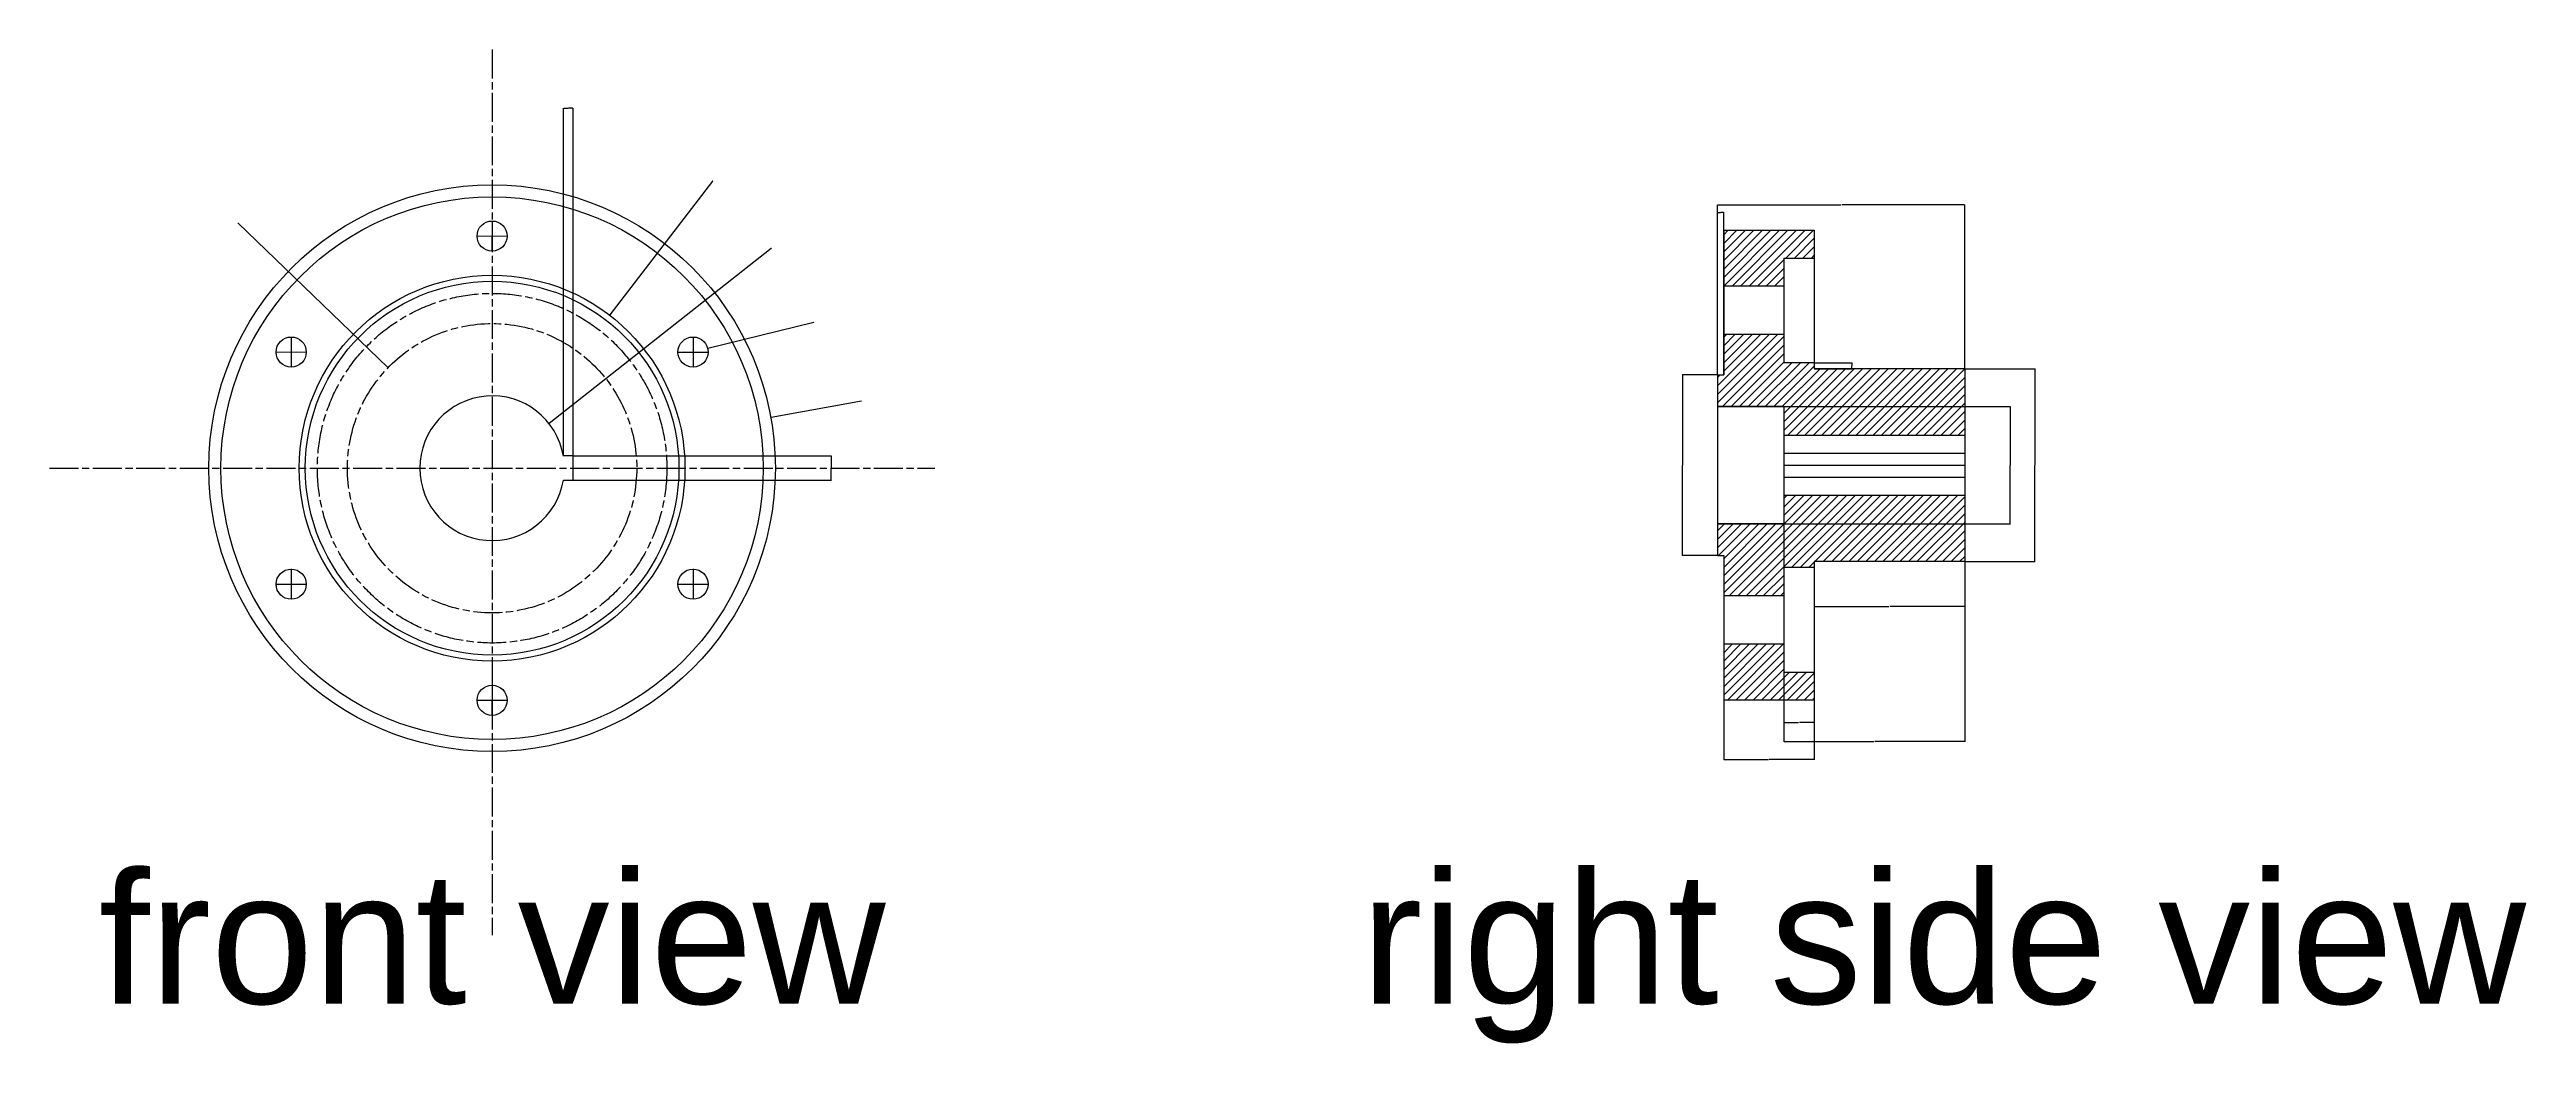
# Model space of a CAD drawing. Header units: millimetres. Extents: x -58261 to 1489, y -473 to 5897.
# Drawn here: x -566 to 1489, y -473 to 352 of the extents above; entities outside this region: 1.
import ezdxf

# ---------------------------------------------------------------- set-up
doc = ezdxf.new("R2010")
doc.units = ezdxf.units.MM
doc.header["$MEASUREMENT"] = 0
doc.linetypes.add('ACAD_ISO08W100', pattern=[36, 24, -3, 6, -3])
doc.styles.get("Standard").update_dxf_attribs({"font": 'arial.ttf'})
doc.dimstyles.get("Standard").update_dxf_attribs({"dimtxt": 0.18, "dimasz": 0.18, "dimexe": 0.18, "dimexo": 0.0625, "dimgap": 0.09, "dimtad": 0, "dimtih": 1, "dimtoh": 1, "dimdec": 0, "dimzin": 0, "dimdsep": 46, "dimlunit": 3, "dimtxsty": 'Standard', "dimcen": 0.09, "dimadec": 0, "dimazin": 0, "dimtfac": 1, "dimtdec": 0, "dimtofl": 0, "dimtmove": 0, "dimatfit": 3, "dimfxl": 1, "dimtolj": 1, "dimtzin": 0, "dimarcsym": 0})
pattern_1 = [(45, (-18.237, 0), (-3.535534, 3.535534), [])]

# ---------------------------------------------------------------- blocks, each defined once
blk = doc.blocks.new('*D1')
at = {"color": 0, "lineweight": -2, "transparency": 16777216}
for p, q in [((107.9, 60.1), (32.8, 46.5)), ((-198.7, 4.5), (-198.5, 4.5)), ((-198.6, 4.4), (-198.6, 4.6))]:
    blk.add_line(p, q, dxfattribs=at)
at = {"color": 0, "transparency": 16777216}
blk.add_solid([(32.8, 46.5), (32.8, 46.5), (32.7, 46.4)], dxfattribs=at)
at = {"layer": 'Defpoints', "color": 0, "transparency": 16777216}
for p in [(32.7, 46.4), (-198.6, 4.5)]:
    blk.add_point(p, dxfattribs=at)
at = {"color": 0, "transparency": 16777216, "insert": (108.4, 60.1), "char_height": 0.18, "attachment_point": 5}
blk.add_mtext('\\A1;R19\'-7"', dxfattribs=at)
blk = doc.blocks.new('*D2')
at = {"color": 0, "lineweight": -2, "transparency": 16777216}
for p, q in [((32.9, 186.7), (-151.3, 41.7)), ((33.1, 186.7), (32.9, 186.7)), ((-198.7, 4.5), (-198.5, 4.5)), ((-198.6, 4.4), (-198.6, 4.6))]:
    blk.add_line(p, q, dxfattribs=at)
at = {"color": 0, "transparency": 16777216}
blk.add_solid([(-151.3, 41.8), (-151.3, 41.7), (-151.4, 41.6)], dxfattribs=at)
at = {"layer": 'Defpoints', "color": 0, "transparency": 16777216}
for p in [(-151.4, 41.6), (-198.6, 4.5)]:
    blk.add_point(p, dxfattribs=at)
at = {"color": 0, "transparency": 16777216, "insert": (33.4, 186.7), "char_height": 0.18, "attachment_point": 5}
blk.add_mtext("\\A1;R5'", dxfattribs=at)
blk = doc.blocks.new('*D3')
at = {"color": 0, "lineweight": -2, "transparency": 16777216}
for p, q in [((68.2, 125.3), (-19.5, 103.8)), ((-31.9, 100.7), (-31.9, 100.9)), ((-31.9, 100.8), (-31.8, 100.8))]:
    blk.add_line(p, q, dxfattribs=at)
at = {"color": 0, "transparency": 16777216}
blk.add_solid([(-19.5, 103.8), (-19.5, 103.8), (-19.7, 103.7)], dxfattribs=at)
at = {"layer": 'Defpoints', "color": 0, "transparency": 16777216}
for p in [(-19.7, 103.7), (-31.9, 100.8)]:
    blk.add_point(p, dxfattribs=at)
at = {"color": 0, "transparency": 16777216, "insert": (68.6, 125.3), "char_height": 0.18, "attachment_point": 5}
blk.add_mtext('\\A1;R1\'-1"', dxfattribs=at)
blk = doc.blocks.new('*D4')
at = {"color": 0, "lineweight": -2, "transparency": 16777216}
for p, q in [((-15.7, 242.6), (-101, 131.6)), ((-15.6, 242.6), (-15.7, 242.6)), ((-198.7, 4.5), (-198.5, 4.5)), ((-198.6, 4.4), (-198.6, 4.6))]:
    blk.add_line(p, q, dxfattribs=at)
at = {"color": 0, "transparency": 16777216}
blk.add_solid([(-101, 131.6), (-101, 131.5), (-101.1, 131.4)], dxfattribs=at)
at = {"layer": 'Defpoints', "color": 0, "transparency": 16777216}
for p in [(-101.1, 131.4), (-198.6, 4.5)]:
    blk.add_point(p, dxfattribs=at)
at = {"color": 0, "transparency": 16777216, "insert": (-15.1, 242.6), "char_height": 0.18, "attachment_point": 5}
blk.add_mtext('\\A1;R13\'-4"', dxfattribs=at)
blk = doc.blocks.new('*D5')
at = {"color": 0, "lineweight": -2, "transparency": 16777216}
for p, q in [((-409.5, 207.7), (-409.3, 207.7)), ((-409.3, 207.7), (-285.1, 87.9)), ((-198.7, 4.5), (-198.5, 4.5)), ((-198.6, 4.4), (-198.6, 4.6))]:
    blk.add_line(p, q, dxfattribs=at)
at = {"color": 0, "transparency": 16777216}
blk.add_solid([(-285.1, 88), (-285.1, 87.9), (-285, 87.8)], dxfattribs=at)
at = {"layer": 'Defpoints', "color": 0, "transparency": 16777216}
for p in [(-285, 87.8), (-198.6, 4.5)]:
    blk.add_point(p, dxfattribs=at)
at = {"color": 0, "transparency": 16777216, "insert": (-409.8, 207.7), "char_height": 0.18, "attachment_point": 5}
blk.add_mtext("\\A1;R10'", dxfattribs=at)
blk = doc.blocks.new('*D6')
at = {"color": 0, "lineweight": -2, "transparency": 16777216}
for p, q in [((818.2, 82), (818.2, 222.9)), ((818.4, 222.8), (920.3, 222.8)), ((1023, 222.8), (921.1, 222.8)), ((1023.2, 87), (1023.2, 222.9))]:
    blk.add_line(p, q, dxfattribs=at)
at = {"color": 0, "transparency": 16777216}
for points in [[(818.4, 222.8), (818.4, 222.7), (818.2, 222.8)], [(1023, 222.8), (1023, 222.7), (1023.2, 222.8)]]:
    blk.add_solid(points, dxfattribs=at)
at = {"layer": 'Defpoints', "color": 0, "transparency": 16777216}
for p in [(1023.2, 222.8), (1023.2, 87), (818.2, 82)]:
    blk.add_point(p, dxfattribs=at)
at = {"color": 0, "transparency": 16777216, "insert": (920.7, 222.8), "char_height": 0.18, "attachment_point": 5}
blk.add_mtext('\\A1;17\'-1"', dxfattribs=at)
blk = doc.blocks.new('*D7')
at = {"color": 0, "lineweight": -2, "transparency": 16777216}
for p, q in [((818.2, 82), (818.2, 216.9)), ((818.4, 216.7), (820.5, 216.7)), ((823, 216.7), (820.9, 216.7)), ((823.2, 82), (823.2, 216.9))]:
    blk.add_line(p, q, dxfattribs=at)
at = {"color": 0, "transparency": 16777216}
for points in [[(818.4, 216.7), (818.4, 216.7), (818.2, 216.7)], [(823, 216.7), (823, 216.7), (823.2, 216.7)]]:
    blk.add_solid(points, dxfattribs=at)
at = {"layer": 'Defpoints', "color": 0, "transparency": 16777216}
for p in [(818.2, 216.7), (818.2, 82), (823.2, 82)]:
    blk.add_point(p, dxfattribs=at)
at = {"color": 0, "transparency": 16777216, "insert": (820.7, 216.7), "char_height": 0.18, "attachment_point": 5}
blk.add_mtext('\\A1;5"', dxfattribs=at)
blk = doc.blocks.new('*D8')
at = {"color": 0, "lineweight": -2, "transparency": 16777216}
for p, q in [((898.3, 92), (929.8, 92)), ((898.3, 87), (929.8, 87)), ((929.6, 91.8), (929.6, 89.6)), ((929.6, 87.1), (929.6, 89.3))]:
    blk.add_line(p, q, dxfattribs=at)
at = {"color": 0, "transparency": 16777216}
for points in [[(929.6, 91.8), (929.7, 91.8), (929.6, 92)], [(929.6, 87.1), (929.7, 87.1), (929.6, 87)]]:
    blk.add_solid(points, dxfattribs=at)
at = {"layer": 'Defpoints', "color": 0, "transparency": 16777216}
for p in [(898.2, 92), (898.2, 87), (929.6, 87)]:
    blk.add_point(p, dxfattribs=at)
at = {"color": 0, "transparency": 16777216, "insert": (929.6, 89.5), "char_height": 0.18, "attachment_point": 5}
blk.add_mtext('\\A1;5"', dxfattribs=at)
blk = doc.blocks.new('*D9')
at = {"color": 0, "lineweight": -2, "transparency": 16777216}
for p, q in [((873.2, -18.1), (873.2, -222.4)), ((1023.2, -18.1), (1023.2, -222.4)), ((873.4, -222.2), (947.8, -222.2)), ((1023, -222.2), (948.6, -222.2))]:
    blk.add_line(p, q, dxfattribs=at)
at = {"color": 0, "transparency": 16777216}
for points in [[(873.4, -222.2), (873.4, -222.3), (873.2, -222.2)], [(1023, -222.2), (1023, -222.3), (1023.2, -222.2)]]:
    blk.add_solid(points, dxfattribs=at)
at = {"layer": 'Defpoints', "color": 0, "transparency": 16777216}
for p in [(873.2, -18), (1023.2, -18), (1023.2, -222.2)]:
    blk.add_point(p, dxfattribs=at)
at = {"color": 0, "transparency": 16777216, "insert": (948.2, -222.2), "char_height": 0.18, "attachment_point": 5}
blk.add_mtext('\\A1;12\'-6"', dxfattribs=at)
blk = doc.blocks.new('*D10')
at = {"color": 0, "lineweight": -2, "transparency": 16777216}
for p, q in [((818.3, 55.6), (1061.1, 55.6)), ((1061, 55.5), (1061, 7.1)), ((1061, -41.5), (1061, 6.8)), ((818.3, -41.7), (1061.1, -41.7))]:
    blk.add_line(p, q, dxfattribs=at)
at = {"color": 0, "transparency": 16777216}
for points in [[(1060.9, 55.5), (1061, 55.5), (1061, 55.6)], [(1060.9, -41.5), (1061, -41.5), (1061, -41.7)]]:
    blk.add_solid(points, dxfattribs=at)
at = {"layer": 'Defpoints', "color": 0, "transparency": 16777216}
for p in [(818.2, 55.6), (818.2, -41.7), (1061, -41.7)]:
    blk.add_point(p, dxfattribs=at)
at = {"color": 0, "transparency": 16777216, "insert": (1061, 7), "char_height": 0.18, "attachment_point": 5}
blk.add_mtext('\\A1;8\'-1"', dxfattribs=at)
blk = doc.blocks.new('*D11')
at = {"color": 0, "lineweight": -2, "transparency": 16777216}
for p, q in [((1023.3, 87), (1081.6, 87)), ((1081.4, 86.8), (1081.4, 7.1)), ((1081.4, -72.9), (1081.4, 6.8)), ((1023.3, -73), (1081.6, -73))]:
    blk.add_line(p, q, dxfattribs=at)
at = {"color": 0, "transparency": 16777216}
for points in [[(1081.4, 86.8), (1081.4, 86.8), (1081.4, 87)], [(1081.4, -72.9), (1081.4, -72.9), (1081.4, -73)]]:
    blk.add_solid(points, dxfattribs=at)
at = {"layer": 'Defpoints', "color": 0, "transparency": 16777216}
for p in [(1023.2, 87), (1023.2, -73), (1081.4, -73)]:
    blk.add_point(p, dxfattribs=at)
at = {"color": 0, "transparency": 16777216, "insert": (1081.4, 7), "char_height": 0.18, "attachment_point": 5}
blk.add_mtext('\\A1;13\'-4"', dxfattribs=at)
blk = doc.blocks.new('*D12')
at = {"color": 0, "lineweight": -2, "transparency": 16777216}
for p, q in [((873.2, -164.9), (873.2, -206.6)), ((898.2, -164.9), (898.2, -206.6)), ((873.4, -206.4), (885.4, -206.4)), ((898, -206.4), (886, -206.4))]:
    blk.add_line(p, q, dxfattribs=at)
at = {"color": 0, "transparency": 16777216}
for points in [[(873.4, -206.4), (873.4, -206.5), (873.2, -206.4)], [(898, -206.4), (898, -206.5), (898.2, -206.4)]]:
    blk.add_solid(points, dxfattribs=at)
at = {"layer": 'Defpoints', "color": 0, "transparency": 16777216}
for p in [(873.2, -164.9), (898.2, -164.9), (898.2, -206.4)]:
    blk.add_point(p, dxfattribs=at)
at = {"color": 0, "transparency": 16777216, "insert": (885.7, -206.4), "char_height": 0.18, "attachment_point": 5}
blk.add_mtext('\\A1;2\'-1"', dxfattribs=at)
blk = doc.blocks.new('*D13')
at = {"color": 0, "lineweight": -2, "transparency": 16777216}
for p, q in [((823.2, -187.9), (823.2, -237.3)), ((898.2, -187.9), (898.2, -237.3)), ((823.4, -237.1), (860.4, -237.1)), ((898, -237.1), (861, -237.1))]:
    blk.add_line(p, q, dxfattribs=at)
at = {"color": 0, "transparency": 16777216}
for points in [[(823.4, -237.1), (823.4, -237.2), (823.2, -237.1)], [(898, -237.1), (898, -237.2), (898.2, -237.1)]]:
    blk.add_solid(points, dxfattribs=at)
at = {"layer": 'Defpoints', "color": 0, "transparency": 16777216}
for p in [(823.2, -187.8), (898.2, -187.8), (898.2, -237.1)]:
    blk.add_point(p, dxfattribs=at)
at = {"color": 0, "transparency": 16777216, "insert": (860.7, -237.1), "char_height": 0.18, "attachment_point": 5}
blk.add_mtext('\\A1;6\'-3"', dxfattribs=at)
blk = doc.blocks.new('*D14')
at = {"color": 0, "lineweight": -2, "transparency": 16777216}
for p, q in [((898.2, -73.1), (898.2, -110.5)), ((1023.2, -73.1), (1023.2, -110.5)), ((898.4, -110.3), (960.3, -110.3)), ((1023, -110.3), (961.1, -110.3))]:
    blk.add_line(p, q, dxfattribs=at)
at = {"color": 0, "transparency": 16777216}
for points in [[(898.4, -110.3), (898.4, -110.3), (898.2, -110.3)], [(1023, -110.3), (1023, -110.3), (1023.2, -110.3)]]:
    blk.add_solid(points, dxfattribs=at)
at = {"layer": 'Defpoints', "color": 0, "transparency": 16777216}
for p in [(898.2, -73), (1023.2, -73), (1023.2, -110.3)]:
    blk.add_point(p, dxfattribs=at)
at = {"color": 0, "transparency": 16777216, "insert": (960.7, -110.3), "char_height": 0.18, "attachment_point": 5}
blk.add_mtext('\\A1;10\'-5"', dxfattribs=at)
blk = doc.blocks.new('*D15')
at = {"color": 0, "lineweight": -2, "transparency": 16777216}
for p, q in [((818.1, 82), (788.8, 82)), ((788.9, 81.8), (788.9, 7.1)), ((788.9, -67.9), (788.9, 6.8)), ((818.1, -68), (788.8, -68))]:
    blk.add_line(p, q, dxfattribs=at)
at = {"color": 0, "transparency": 16777216}
for points in [[(788.9, 81.8), (789, 81.8), (788.9, 82)], [(788.9, -67.9), (789, -67.9), (788.9, -68)]]:
    blk.add_solid(points, dxfattribs=at)
at = {"layer": 'Defpoints', "color": 0, "transparency": 16777216}
for p in [(818.2, 82), (788.9, -68), (818.2, -68)]:
    blk.add_point(p, dxfattribs=at)
at = {"color": 0, "transparency": 16777216, "insert": (788.9, 7), "char_height": 0.18, "attachment_point": 5}
blk.add_mtext('\\A1;12\'-6"', dxfattribs=at)
blk = doc.blocks.new('*D16')
at = {"color": 0, "lineweight": -2, "transparency": 16777216}
for p, q in [((-131.3, 14.7), (83, 14.7)), ((82.8, 14.5), (82.8, 4.8)), ((82.8, -5.2), (82.8, 4.5)), ((-131.3, -5.3), (83, -5.3))]:
    blk.add_line(p, q, dxfattribs=at)
at = {"color": 0, "transparency": 16777216}
for points in [[(82.8, 14.5), (82.9, 14.5), (82.8, 14.7)], [(82.8, -5.2), (82.9, -5.2), (82.8, -5.3)]]:
    blk.add_solid(points, dxfattribs=at)
at = {"layer": 'Defpoints', "color": 0, "transparency": 16777216}
for p in [(-131.4, 14.7), (-131.4, -5.3), (82.8, -5.3)]:
    blk.add_point(p, dxfattribs=at)
at = {"color": 0, "transparency": 16777216, "insert": (82.8, 4.7), "char_height": 0.18, "attachment_point": 5}
blk.add_mtext('\\A1;1\'-8"', dxfattribs=at)
blk = doc.blocks.new('*D17')
at = {"color": 0, "lineweight": -2, "transparency": 16777216}
for p, q in [((-139.4, 14.4), (-139.4, 303.2)), ((-139.2, 303.1), (-135.6, 303.1)), ((-131.6, 303.1), (-135.2, 303.1)), ((-131.4, 14.7), (-131.4, 303.2))]:
    blk.add_line(p, q, dxfattribs=at)
at = {"color": 0, "transparency": 16777216}
for points in [[(-139.2, 303.1), (-139.2, 303), (-139.4, 303.1)], [(-131.6, 303.1), (-131.6, 303), (-131.4, 303.1)]]:
    blk.add_solid(points, dxfattribs=at)
at = {"layer": 'Defpoints', "color": 0, "transparency": 16777216}
for p in [(-131.4, 303.1), (-139.4, 14.4), (-131.4, 14.7)]:
    blk.add_point(p, dxfattribs=at)
at = {"color": 0, "transparency": 16777216, "insert": (-135.4, 303.1), "char_height": 0.18, "attachment_point": 5}
blk.add_mtext('\\A1;8"', dxfattribs=at)

msp = doc.modelspace()

# ---------------------------------------------------------------- hatches: boundary and pattern name
h = msp.add_hatch()
h.set_pattern_fill('ANSI31', color=256, scale=40)
h.set_pattern_definition(pattern_1)
h.paths.add_polyline_path([(873.2, 155.4), (873.2, 178.8), (898.2, 178.8), (898.2, 201.8), (823.2, 201.8), (823.2, 155.4)])
h = msp.add_hatch()
h.set_pattern_fill('ANSI31', color=256, scale=40)
h.set_pattern_definition(pattern_1)
h.paths.add_polyline_path([(898.2, 87), (898.2, 92), (873.2, 92), (873.2, 115.4), (823.2, 115.4), (823.2, 82), (818.2, 82), (818.2, 55.6), (873.2, 55.6), (873.2, 32), (1023.2, 32), (1023.2, 87)])
h.paths.add_polyline_path([(873.2, -18), (873.2, -41.7), (818.2, -41.7), (818.2, -68), (823.2, -68), (823.2, -101.5), (873.2, -101.5), (873.2, -78), (898.2, -78), (898.2, -73), (1023.2, -73), (1023.2, -18)])
h.paths.add_polyline_path([(898.2, -187.8), (898.2, -164.9), (873.2, -164.9), (873.2, -141.5), (823.2, -141.5), (823.2, -187.8)])

# ---------------------------------------------------------------- linework, layer by layer
at = {"color": 242, "linetype": 'ACAD_ISO08W100', "true_color": 0xcd2027}
for p, q in [((-198.6, 351.7), (-198.6, -382.7)), ((-565.8, 4.5), (168.7, 4.5))]:
    msp.add_line(p, q, dxfattribs=at)
at = {"color": 242, "true_color": 0xcd2027}
for p, q in [((-198.5, 209.6), (-198.7, 184.6)), ((-211.1, 197), (-186.1, 197.1)), ((-365.2, 113.4), (-365.4, 88.4)), ((-31.8, 113.3), (-31.9, 88.3)), ((-377.8, 100.8), (-352.8, 100.9)), ((-44.4, 100.7), (-19.4, 100.8)), ((-365.2, -79.1), (-365.4, -104.1)), ((-31.8, -79.1), (-31.9, -104.1)), ((-377.8, -91.7), (-352.8, -91.6)), ((-44.4, -91.7), (-19.4, -91.6)), ((-198.5, -175.4), (-198.7, -200.4)), ((-211.1, -188), (-186.1, -187.9))]:
    msp.add_line(p, q, dxfattribs=at)
for p, q in [((823.2, 201.8), (823.2, 82)), ((823.2, 201.8), (898.2, 201.8)), ((898.2, 201.8), (898.2, 87)), ((873.2, 178.8), (873.2, 92)), ((873.2, 178.8), (898.2, 178.8)), ((873.2, 155.4), (823.2, 155.4)), ((873.2, 115.4), (823.2, 115.4)), ((898.2, 92), (873.2, 92)), ((1023.2, 87), (898.2, 87)), ((1023.2, 87), (1023.2, -73)), ((818.2, 82), (818.2, -68)), ((818.2, 82), (823.2, 82)), ((873.2, 55.6), (818.2, 55.6)), ((873.2, 55.6), (873.2, -41.7)), ((873.2, 32), (1023.2, 32)), ((873.2, 17), (1023.2, 17)), ((873.2, 7), (1023.2, 7)), ((873.2, -3), (1023.2, -3)), ((873.2, -18), (1023.2, -18)), ((873.2, -41.7), (818.2, -41.7)), ((818.2, -68), (823.2, -68)), ((823.2, -68), (823.2, -187.8)), ((898.2, -78), (873.2, -78)), ((873.2, -78), (873.2, -164.9)), ((1023.2, -73), (898.2, -73)), ((898.2, -73), (898.2, -187.8)), ((873.2, -101.5), (823.2, -101.5)), ((873.2, -141.5), (823.2, -141.5)), ((898.2, -164.9), (873.2, -164.9)), ((898.2, -187.8), (823.2, -187.8))]:
    msp.add_line(p, q)
msp.add_lwpolyline([(-139.4, -5.3), (-131.4, -5.3), (-131.4, 14.7), (-139.4, 14.7), (-139.4, 14.4)])
for centre, radius in [((-198.6, 4.5), 235), ((-198.6, 4.5), 225), ((-198.6, 197), 12.5), ((-198.6, 4.5), 160), ((-198.6, 4.5), 155), ((-365.3, 100.8), 12.5), ((-31.9, 100.8), 12.5), ((-365.3, -91.7), 12.5), ((-31.9, -91.7), 12.5), ((-198.6, -188), 12.5)]:
    msp.add_circle(centre, radius)
at = {"linetype": 'ACAD_ISO08W100'}
for radius in [145, 120]:
    msp.add_circle((-198.6, 4.5), radius, dxfattribs=at)
msp.add_arc((-198.6, 4.5), 60, 9.4623, 350.5377)

# ---------------------------------------------------------------- texts
at = {"attachment_point": 1}
for s, width, gutter_width, insert, char_height in [('\\pxr2732.45005,t8,14;front view  ', 5052.277, 7.8, (-58261.2, 5897.4), 1.56), ('front view', 305245.623, 546, (-525, -330.5), 109.2), ('right side view', 305245.623, 546, (522.4, -330.5), 109.2)]:
    msp.add_mtext_dynamic_manual_height_columns(s, width=width, gutter_width=gutter_width, heights=[0], dxfattribs=dict(at, insert=insert, char_height=char_height))
at = {"color": 242, "true_color": 0xcd2027, "insert": (-390.6, -422.4), "char_height": 0.00587, "attachment_point": 1}
msp.add_mtext_dynamic_manual_height_columns('front view', width=12.889, gutter_width=0.0293, heights=[0], dxfattribs=at)

# ---------------------------------------------------------------- dimensions: what is measured, and where the dimension line sits
at = {"color": 242, "true_color": 0xcd2027}
for base, p1, p2, picture, middle in [((-131.4, 303.1), (-139.4, 14.4), (-131.4, 14.7), '*D17', (-135.4, 303.1)), ((1023.2, 222.8), (818.2, 82), (1023.2, 87), '*D6', (920.7, 222.8)), ((818.2, 216.7), (823.2, 82), (818.2, 82), '*D7', (820.7, 216.7)), ((1023.2, -222.2), (873.2, -18), (1023.2, -18), '*D9', (948.2, -222.2)), ((1023.2, -110.3), (898.2, -73), (1023.2, -73), '*D14', (960.7, -110.3)), ((898.2, -206.4), (873.2, -164.9), (898.2, -164.9), '*D12', (885.7, -206.4)), ((898.2, -237.1), (823.2, -187.8), (898.2, -187.8), '*D13', (860.7, -237.1))]:
    dim = msp.add_linear_dim(base=base, p1=p1, p2=p2, dimstyle='Standard', dxfattribs=at)
    dim.commit()
    dim.dimension.update_dxf_attribs({"geometry": picture, "text_midpoint": middle})
at = {"color": 30, "true_color": 0xf26722}
for center, mpoint, picture, middle in [((-198.6, 4.5), (-101.1, 131.4), '*D4', (-15.1, 242.6)), ((-198.6, 4.5), (-285, 87.8), '*D5', (-409.8, 207.7)), ((-198.6, 4.5), (-151.4, 41.6), '*D2', (33.4, 186.7)), ((-31.8526, 100.7677), (-19.7121, 103.7442), '*D3', (68.1828, 125.2933)), ((-198.6, 4.5), (32.7, 46.4), '*D1', (107.9, 60.1))]:
    dim = msp.add_radius_dim(center=center, mpoint=mpoint, dimstyle='Standard', dxfattribs=at)
    dim.commit()
    dim.dimension.update_dxf_attribs({"geometry": picture, "text_midpoint": middle, "dimtype": 164})
at = {"color": 242, "true_color": 0xcd2027}
for base, p1, p2, picture, middle in [((929.6, 87), (898.2, 92), (898.2, 87), '*D8', (929.6, 89.5)), ((1081.4, -73), (1023.2, 87), (1023.2, -73), '*D11', (1081.4, 7)), ((788.9, -68), (818.2, 82), (818.2, -68), '*D15', (788.9, 7)), ((1061, -41.7), (818.2, 55.6), (818.2, -41.7), '*D10', (1061, 7)), ((82.8, -5.3), (-131.4, 14.7), (-131.4, -5.3), '*D16', (82.8, 4.7))]:
    dim = msp.add_linear_dim(base=base, p1=p1, p2=p2, angle=90, dimstyle='Standard', dxfattribs=at)
    dim.commit()
    dim.dimension.update_dxf_attribs({"geometry": picture, "text_midpoint": middle})

doc.saveas('drawing.dxf')
